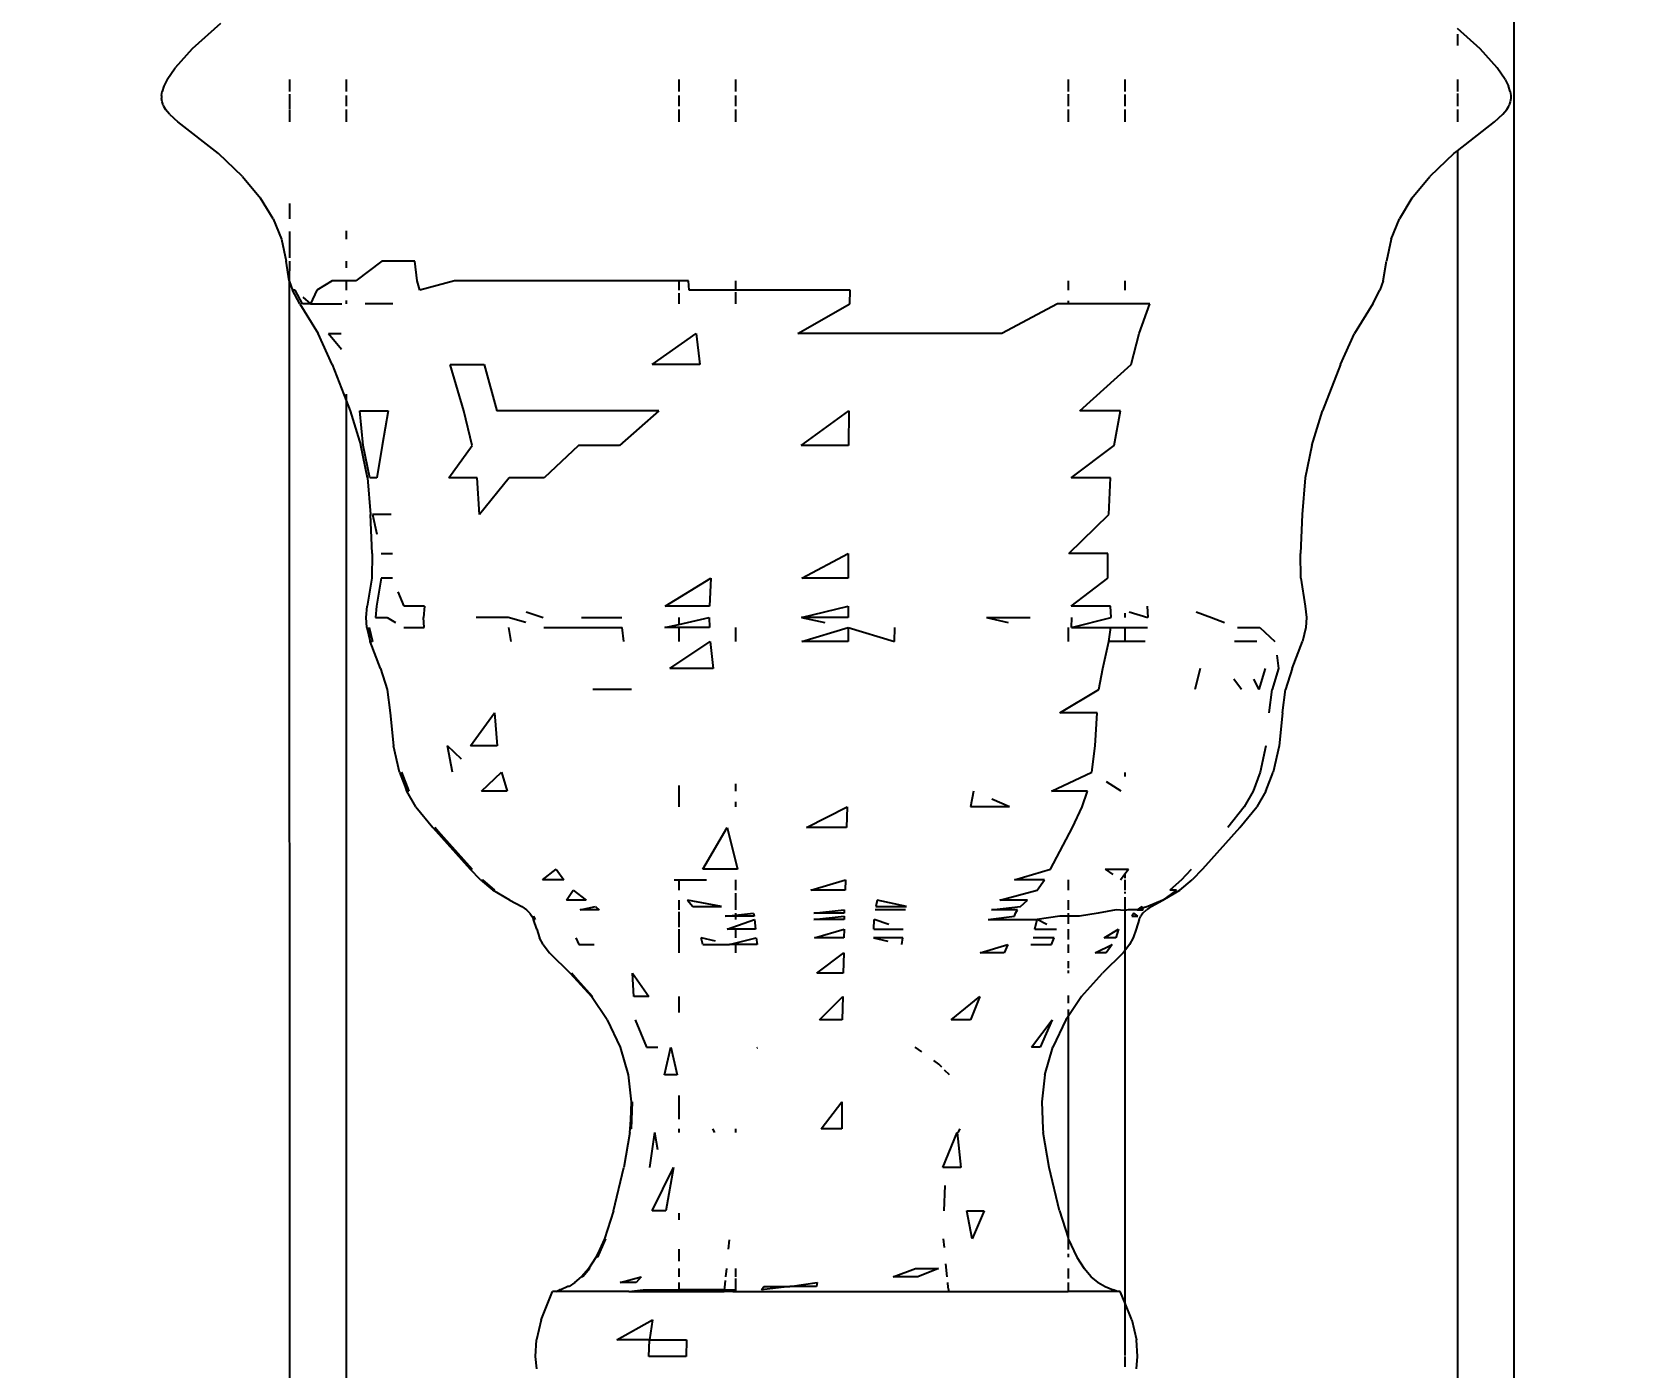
# Model space of a CAD drawing. Header units: inches. Extents: x -52 to 87, y -61 to 47.
# Drawn here: x 68.261 to 71.679, y -42.411 to -39.57 of the extents above; entities that cross this region are included whole.
import ezdxf

# ---------------------------------------------------------------- set-up
doc = ezdxf.new("R2010")
doc.units = ezdxf.units.IN
doc.header["$MEASUREMENT"] = 0
doc.dimstyles.get("Standard").update_dxf_attribs({"dimtxt": 1, "dimasz": 1, "dimexe": 0.18, "dimexo": 0.0625, "dimgap": 0.09, "dimtad": 0, "dimtih": 1, "dimtoh": 1, "dimdec": 1, "dimdsep": 46, "dimlunit": 3, "dimtxsty": 'Standard', "dimblk": 'OBLIQUE', "dimcen": 1, "dimse1": 1, "dimse2": 1, "dimclrd": 1, "dimadec": 0, "dimazin": 0, "dimtfac": 1, "dimtdec": 1, "dimtofl": 0, "dimtmove": 0, "dimatfit": 3, "dimfxl": 1, "dimtolj": 1, "dimtzin": 0, "dimarcsym": 0})

# ---------------------------------------------------------------- blocks, each defined once
blk = doc.blocks.new('_Oblique')
at = {"color": 0, "linetype": 'ByBlock', "lineweight": -2}
blk.add_line((-0.5, -0.5), (0.5, 0.5), dxfattribs=at)
blk = doc.blocks.new('*D6')
at = {"color": 1, "lineweight": -2, "transparency": 16777216}
for p, q in [((2.5723, 46.7915), (37.2384, 46.7915)), ((74.5723, 46.7915), (38.5851, 46.7915))]:
    blk.add_line(p, q, dxfattribs=at)
at = {"layer": 'Defpoints', "color": 0, "transparency": 16777216}
for p in [(74.5723, 46.7915), (2.5723, -45.4684), (74.5723, -45.4684)]:
    blk.add_point(p, dxfattribs=at)
at = {"color": 1, "lineweight": -2, "transparency": 16777216, "rotation": 180}
blk.add_blockref('_Oblique', (2.5723, 46.7915), dxfattribs=at)
at = {"color": 1, "lineweight": -2, "transparency": 16777216}
blk.add_blockref('_Oblique', (74.5723, 46.7915), dxfattribs=at)
at = {"color": 0, "transparency": 16777216, "insert": (37.9117, 46.7915), "char_height": 1, "attachment_point": 5}
blk.add_mtext("\\A1;6'", dxfattribs=at)

msp = doc.modelspace()

# ---------------------------------------------------------------- linework, layer by layer
for p, q in [((71.4114, -27.7913), (71.4107, -43.8282)), ((68.6617, -39.5523), (68.6015, -39.6062)), ((71.3392, -39.6062), (71.2909, -39.563)), ((71.2909, -39.5748), (71.2909, -39.5992)), ((68.6015, -39.6062), (68.5654, -39.6461)), ((71.3752, -39.6461), (71.3392, -39.6062)), ((68.5483, -39.6712), (68.5413, -39.6856)), ((68.5483, -39.6712), (68.5654, -39.6461)), ((68.8081, -39.6712), (68.8081, -39.6965)), ((68.9285, -39.6712), (68.9285, -39.6965)), ((69.6357, -39.6712), (69.6357, -39.6965)), ((69.7561, -39.6712), (69.7561, -39.6965)), ((70.4633, -39.6712), (70.4633, -39.6965)), ((70.5837, -39.6712), (70.5837, -39.6965)), ((71.2909, -39.6712), (71.2909, -39.6965)), ((71.3923, -39.6712), (71.3752, -39.6461)), ((71.3923, -39.6712), (71.3993, -39.6856)), ((68.5363, -39.7049), (68.5377, -39.6965)), ((68.5363, -39.7049), (68.5363, -39.7118)), ((68.5413, -39.6856), (68.5377, -39.6965)), ((68.8081, -39.7027), (68.8081, -39.7338)), ((68.9285, -39.7049), (68.9285, -39.728)), ((69.6357, -39.7049), (69.6357, -39.728)), ((69.7561, -39.7049), (69.7561, -39.728)), ((70.4633, -39.7027), (70.4633, -39.728)), ((70.5837, -39.7034), (70.5837, -39.728)), ((71.2909, -39.7007), (71.2909, -39.728)), ((71.4029, -39.6965), (71.3993, -39.6856)), ((71.4029, -39.6965), (71.4043, -39.7049)), ((71.4043, -39.7049), (71.4043, -39.7118)), ((68.5374, -39.7188), (68.5363, -39.7118)), ((68.5395, -39.7252), (68.5374, -39.7188)), ((68.5395, -39.7252), (68.5407, -39.728)), ((68.5407, -39.728), (68.5449, -39.7351)), ((68.5532, -39.7452), (68.5449, -39.7351)), ((68.8081, -39.7351), (68.8081, -39.7609)), ((68.9285, -39.7351), (68.9285, -39.7609)), ((69.6357, -39.7351), (69.6357, -39.7609)), ((69.7561, -39.7351), (69.7561, -39.7609)), ((70.4633, -39.7351), (70.4633, -39.7609)), ((70.5837, -39.7351), (70.5837, -39.7609)), ((71.2909, -39.7351), (71.2909, -39.7609)), ((71.3874, -39.7452), (71.3957, -39.7351)), ((71.3957, -39.7351), (71.3999, -39.728)), ((71.3999, -39.728), (71.4011, -39.7252)), ((71.4032, -39.7188), (71.4011, -39.7252)), ((71.4043, -39.7118), (71.4032, -39.7188)), ((68.5532, -39.7452), (68.5707, -39.7609)), ((68.6573, -39.8287), (68.5707, -39.7609)), ((71.2909, -39.8228), (71.3699, -39.7609)), ((71.3699, -39.7609), (71.3874, -39.7452)), ((68.7087, -39.8773), (68.6573, -39.8287)), ((71.2835, -39.8287), (71.2321, -39.8773)), ((71.2835, -39.8287), (71.2909, -39.8228)), ((71.2909, -39.8228), (71.2909, -43.7277)), ((68.7087, -39.8773), (68.747, -39.9236)), ((71.1939, -39.9236), (71.2321, -39.8773)), ((68.7735, -39.9673), (68.747, -39.9236)), ((68.8081, -39.9352), (68.8081, -39.9673)), ((71.1939, -39.9236), (71.1674, -39.9673)), ((68.7735, -39.9673), (68.7911, -40.011)), ((71.1498, -40.011), (71.1674, -39.9673)), ((68.7911, -40.011), (68.8011, -40.0576)), ((68.8081, -39.9946), (68.8081, -40.0505)), ((68.9285, -39.9931), (68.9285, -40.011)), ((71.1498, -40.011), (71.1398, -40.0576)), ((68.8078, -40.0993), (68.8011, -40.0576)), ((68.8081, -40.0576), (68.8078, -40.0993)), ((68.9285, -40.0576), (68.9285, -40.0718)), ((69.0044, -40.0576), (68.9495, -40.0993)), ((69.0748, -40.0576), (69.0044, -40.0576)), ((69.08, -40.0993), (69.0748, -40.0576)), ((71.1331, -40.0993), (71.1398, -40.0576)), ((68.8078, -40.0993), (68.8148, -40.1195)), ((68.8078, -40.0993), (68.8081, -43.6)), ((68.8992, -40.0993), (68.8662, -40.1195)), ((68.9285, -40.0993), (68.8992, -40.0993)), ((68.9285, -40.0993), (68.9285, -40.1195)), ((68.9495, -40.0993), (68.9285, -40.0993)), ((69.0853, -40.1195), (69.08, -40.0993)), ((69.1589, -40.0993), (69.0853, -40.1195)), ((69.6357, -40.0993), (69.1589, -40.0993)), ((69.6357, -40.0993), (69.6357, -40.1195)), ((69.6561, -40.0993), (69.6357, -40.0993)), ((69.658, -40.1195), (69.6561, -40.0993)), ((69.7561, -40.0993), (69.7561, -40.1195)), ((70.4633, -40.0993), (70.4633, -40.1195)), ((70.5837, -40.0993), (70.5837, -40.1195)), ((71.1331, -40.0993), (71.1262, -40.1195)), ((68.83, -40.1479), (68.8148, -40.1195)), ((68.8205, -40.1195), (68.8148, -40.1195)), ((68.8357, -40.1479), (68.8205, -40.1195)), ((68.83, -40.1479), (68.869, -40.2114)), ((68.8527, -40.1479), (68.8357, -40.1479)), ((68.8367, -40.1338), (68.8527, -40.1479)), ((68.8662, -40.1195), (68.8527, -40.1479)), ((68.8527, -40.1479), (68.9197, -40.1479)), ((68.9285, -40.1409), (68.9285, -40.1479)), ((69.0283, -40.1479), (68.969, -40.1479)), ((69.6357, -40.1257), (69.6357, -40.1479)), ((69.7561, -40.1195), (69.658, -40.1195)), ((70, -40.1195), (69.7561, -40.1195)), ((69.7561, -40.1233), (69.7561, -40.1479)), ((69.8888, -40.2114), (69.9996, -40.1479)), ((69.9996, -40.1479), (70, -40.1195)), ((70.4405, -40.1479), (70.3222, -40.2114)), ((70.4633, -40.1479), (70.4405, -40.1479)), ((70.4633, -40.142), (70.4633, -40.1479)), ((70.6373, -40.1479), (70.4633, -40.1479)), ((70.6146, -40.2114), (70.6373, -40.1479)), ((71.1109, -40.1479), (71.072, -40.2114)), ((71.1109, -40.1479), (71.1262, -40.1195)), ((68.8987, -40.277), (68.869, -40.2114)), ((68.8909, -40.2114), (68.919, -40.2447)), ((68.8909, -40.2114), (68.918, -40.2114)), ((69.5794, -40.277), (69.6727, -40.2114)), ((69.6727, -40.2114), (69.6807, -40.277)), ((70.3222, -40.2114), (69.8888, -40.2114)), ((70.5973, -40.277), (70.6146, -40.2114)), ((71.0424, -40.277), (71.072, -40.2114)), ((68.8987, -40.277), (68.9285, -40.3537)), ((69.1791, -40.3761), (69.1496, -40.277)), ((69.1496, -40.277), (69.2223, -40.277)), ((69.2223, -40.277), (69.2492, -40.3761)), ((69.6807, -40.277), (69.5794, -40.277)), ((70.4882, -40.3761), (70.5973, -40.277)), ((71.0424, -40.277), (71.0039, -40.3761)), ((68.9285, -40.3403), (68.9285, -40.3537)), ((68.9285, -40.3537), (68.9372, -40.3761)), ((68.9285, -40.3537), (68.9285, -43.4521)), ((68.9372, -40.3761), (68.9601, -40.4493)), ((68.9651, -40.4493), (68.9577, -40.3761)), ((68.9577, -40.3761), (69.0184, -40.3761)), ((69.0184, -40.3761), (69.005, -40.4493)), ((69.1966, -40.4493), (69.1791, -40.3761)), ((69.5934, -40.3761), (69.2492, -40.3761)), ((69.5934, -40.3761), (69.5099, -40.4493)), ((69.8956, -40.4493), (69.997, -40.3761)), ((69.997, -40.3761), (69.9964, -40.4493)), ((70.5748, -40.3761), (70.4882, -40.3761)), ((70.5614, -40.4493), (70.5748, -40.3761)), ((70.981, -40.4493), (71.0039, -40.3761)), ((68.974, -40.518), (68.9601, -40.4493)), ((68.9789, -40.518), (68.9651, -40.4493)), ((69.005, -40.4493), (68.9937, -40.518)), ((69.1472, -40.518), (69.1966, -40.4493)), ((69.4226, -40.4493), (69.3494, -40.518)), ((69.5099, -40.4493), (69.4226, -40.4493)), ((69.9964, -40.4493), (69.8956, -40.4493)), ((70.4698, -40.518), (70.5614, -40.4493)), ((70.981, -40.4493), (70.9672, -40.518)), ((68.974, -40.518), (68.9802, -40.5964)), ((68.9937, -40.518), (68.9789, -40.518)), ((69.2073, -40.518), (69.1472, -40.518)), ((69.212, -40.5964), (69.2073, -40.518)), ((69.2749, -40.518), (69.212, -40.5964)), ((69.3494, -40.518), (69.2749, -40.518)), ((70.5533, -40.518), (70.4698, -40.518)), ((70.5497, -40.5964), (70.5533, -40.518)), ((70.9672, -40.518), (70.961, -40.5964)), ((68.9838, -40.6791), (68.9802, -40.5964)), ((68.9851, -40.5964), (68.9942, -40.6378)), ((69.0242, -40.5964), (68.9851, -40.5964)), ((70.4649, -40.6791), (70.5497, -40.5964)), ((70.961, -40.5964), (70.9574, -40.6791)), ((68.9838, -40.6791), (68.9834, -40.7314)), ((69.0033, -40.6791), (69.0276, -40.6791)), ((69.8974, -40.7314), (69.9958, -40.6791)), ((69.9958, -40.6791), (69.9958, -40.7314)), ((70.5476, -40.6791), (70.4649, -40.6791)), ((70.5478, -40.7314), (70.5476, -40.6791)), ((70.9577, -40.7314), (70.9574, -40.6791)), ((68.9834, -40.7314), (68.9737, -40.7909)), ((69.003, -40.7314), (68.9935, -40.7909)), ((69.0273, -40.7314), (69.003, -40.7314)), ((69.6068, -40.7909), (69.7037, -40.7314)), ((69.7037, -40.7314), (69.701, -40.7909)), ((69.9958, -40.7314), (69.8974, -40.7314)), ((70.4699, -40.7909), (70.5478, -40.7314)), ((70.9577, -40.7314), (70.9674, -40.7909)), ((69.0521, -40.7909), (69.0396, -40.761)), ((68.9713, -40.8155), (68.9737, -40.7909)), ((68.9935, -40.7909), (68.9911, -40.8155)), ((69.0952, -40.7909), (69.0521, -40.7909)), ((69.0952, -40.7909), (69.0931, -40.8155)), ((69.701, -40.7909), (69.6068, -40.7909)), ((69.8965, -40.8155), (69.9961, -40.7909)), ((69.9961, -40.7909), (69.9961, -40.8155)), ((70.5534, -40.7909), (70.4699, -40.7909)), ((70.5549, -40.8155), (70.5534, -40.7909)), ((70.6312, -40.7909), (70.6328, -40.8155)), ((70.9674, -40.7909), (70.9698, -40.8155)), ((68.9728, -40.8368), (68.9713, -40.8155)), ((68.9911, -40.8155), (69.0157, -40.8155)), ((69.0157, -40.8155), (69.0335, -40.8261)), ((69.0944, -40.8368), (69.0931, -40.8155)), ((69.273, -40.8155), (69.2052, -40.8155)), ((69.3109, -40.8261), (69.273, -40.8155)), ((69.3112, -40.8032), (69.3478, -40.8155)), ((69.4287, -40.8155), (69.515, -40.8155)), ((69.6064, -40.8368), (69.6357, -40.8301)), ((69.6357, -40.8155), (69.6357, -40.8301)), ((69.6357, -40.8301), (69.7004, -40.8155)), ((69.7004, -40.8155), (69.7008, -40.8368)), ((69.8965, -40.8155), (69.9463, -40.8261)), ((69.9961, -40.8155), (69.8965, -40.8155)), ((70.2896, -40.8155), (70.3358, -40.8261)), ((70.2896, -40.8155), (70.3824, -40.8155)), ((70.4704, -40.8368), (70.5549, -40.8155)), ((70.4704, -40.8368), (70.4711, -40.8155)), ((70.5837, -40.8062), (70.5837, -40.8155)), ((70.5931, -40.8032), (70.6328, -40.8155)), ((70.7353, -40.8032), (70.7682, -40.8155)), ((70.7682, -40.8155), (70.7957, -40.8261)), ((70.9698, -40.8155), (70.9683, -40.8368)), ((68.9728, -40.8368), (68.9798, -40.866)), ((68.9798, -40.866), (68.9778, -40.8368)), ((68.9778, -40.8368), (68.9847, -40.866)), ((69.0016, -40.9237), (68.9798, -40.866)), ((68.9847, -40.866), (68.9798, -40.866)), ((69.0512, -40.8368), (69.0944, -40.8368)), ((69.2741, -40.8368), (69.279, -40.866)), ((69.3487, -40.8368), (69.5157, -40.8368)), ((69.5189, -40.866), (69.5157, -40.8368)), ((69.6357, -40.8368), (69.6064, -40.8368)), ((69.6169, -40.9237), (69.7027, -40.866)), ((69.6357, -40.8368), (69.6357, -40.866)), ((69.7008, -40.8368), (69.6357, -40.8368)), ((69.7027, -40.866), (69.7086, -40.9237)), ((69.7561, -40.8368), (69.7561, -40.866)), ((69.8971, -40.866), (69.9961, -40.8368)), ((69.9959, -40.866), (69.8971, -40.866)), ((69.9961, -40.8368), (69.9959, -40.866)), ((69.9961, -40.8368), (70.0945, -40.866)), ((70.0945, -40.866), (70.0953, -40.8368)), ((70.4633, -40.8368), (70.4633, -40.866)), ((70.4704, -40.8368), (70.554, -40.8368)), ((70.5372, -40.9237), (70.5499, -40.866)), ((70.5499, -40.866), (70.554, -40.8368)), ((70.5837, -40.866), (70.5499, -40.866)), ((70.554, -40.8368), (70.5837, -40.8368)), ((70.5837, -40.8368), (70.5837, -40.866)), ((70.5837, -40.8368), (70.6318, -40.8368)), ((70.6272, -40.866), (70.5837, -40.866)), ((70.8644, -40.866), (70.8171, -40.866)), ((70.8231, -40.8368), (70.8707, -40.8368)), ((70.8707, -40.8368), (70.9028, -40.866)), ((70.9396, -40.9237), (70.9614, -40.866)), ((70.9683, -40.8368), (70.9614, -40.866)), ((70.9069, -40.8952), (70.9108, -40.9237)), ((69.0016, -40.9237), (69.0157, -40.9682)), ((69.7086, -40.9237), (69.6169, -40.9237)), ((70.5289, -40.9682), (70.5372, -40.9237)), ((70.7441, -40.9237), (70.7328, -40.9682)), ((70.8823, -40.9237), (70.869, -40.9682)), ((70.9108, -40.9237), (70.8971, -40.9682)), ((70.9396, -40.9237), (70.9254, -40.9682)), ((69.0157, -40.9682), (69.0224, -41.0177)), ((69.5353, -40.9682), (69.4528, -40.9682)), ((70.4456, -41.0177), (70.5289, -40.9682)), ((70.832, -40.9682), (70.8154, -40.9461)), ((70.857, -40.9461), (70.869, -40.9682)), ((70.8907, -41.0177), (70.8971, -40.9682)), ((70.9188, -41.0177), (70.9254, -40.9682)), ((69.0224, -41.0177), (69.0294, -41.0883)), ((69.193, -41.0883), (69.2443, -41.0177)), ((69.2443, -41.0177), (69.2497, -41.0883)), ((70.5251, -41.0177), (70.4456, -41.0177)), ((70.5209, -41.0883), (70.5251, -41.0177)), ((70.9188, -41.0177), (70.9118, -41.0883)), ((69.0419, -41.1441), (69.0294, -41.0883)), ((69.1739, -41.1164), (69.1441, -41.0883)), ((69.155, -41.1441), (69.1441, -41.0883)), ((69.2497, -41.0883), (69.193, -41.0883)), ((70.5137, -41.1441), (70.5209, -41.0883)), ((70.8838, -41.0883), (70.8718, -41.1441)), ((70.9118, -41.0883), (70.8993, -41.1441)), ((69.0419, -41.1441), (69.0574, -41.1844)), ((69.0574, -41.1844), (69.0465, -41.1441)), ((69.0465, -41.1441), (69.0619, -41.1844)), ((69.2162, -41.1844), (69.2593, -41.1441)), ((69.2593, -41.1441), (69.2712, -41.1844)), ((69.6357, -41.1726), (69.6357, -41.2179)), ((69.7561, -41.1692), (69.7561, -41.1844)), ((70.4281, -41.1844), (70.5137, -41.1441)), ((70.5758, -41.1844), (70.545, -41.1644)), ((70.5837, -41.1452), (70.5837, -41.1533)), ((70.8718, -41.1441), (70.8567, -41.1844)), ((70.8839, -41.1844), (70.8993, -41.1441)), ((69.0769, -41.2179), (69.0574, -41.1844)), ((69.0619, -41.1844), (69.0574, -41.1844)), ((69.2712, -41.1844), (69.2162, -41.1844)), ((69.7561, -41.207), (69.7561, -41.2179)), ((70.2622, -41.1844), (70.256, -41.2179)), ((70.339, -41.2179), (70.301, -41.2013)), ((70.5046, -41.1844), (70.4281, -41.1844)), ((70.4932, -41.2179), (70.5046, -41.1844)), ((70.8567, -41.1844), (70.8378, -41.2179)), ((70.8839, -41.1844), (70.8644, -41.2179)), ((69.0769, -41.2179), (69.1128, -41.2617)), ((69.907, -41.2617), (69.9935, -41.2179)), ((69.9935, -41.2179), (69.9926, -41.2617)), ((70.339, -41.2179), (70.256, -41.2179)), ((70.4723, -41.2617), (70.4932, -41.2179)), ((70.8378, -41.2179), (70.803, -41.2617)), ((70.8285, -41.2617), (70.8644, -41.2179)), ((69.1128, -41.2617), (69.1927, -41.3501)), ((69.1927, -41.3501), (69.117, -41.2617)), ((69.117, -41.2617), (69.1965, -41.3501)), ((69.6868, -41.3501), (69.7387, -41.2617)), ((69.7387, -41.2617), (69.7603, -41.3501)), ((69.9926, -41.2617), (69.907, -41.2617)), ((70.4256, -41.3501), (70.4723, -41.2617)), ((70.8285, -41.2617), (70.7487, -41.3501)), ((69.2145, -41.3731), (69.1927, -41.3501)), ((69.1965, -41.3501), (69.1927, -41.3501)), ((69.2145, -41.3731), (69.2405, -41.3951)), ((69.2405, -41.3951), (69.2183, -41.3731)), ((69.2183, -41.3731), (69.2442, -41.3951)), ((69.346, -41.3731), (69.3748, -41.3501)), ((69.3915, -41.3731), (69.346, -41.3731)), ((69.3748, -41.3501), (69.3915, -41.3731)), ((69.626, -41.3731), (69.6357, -41.3731)), ((69.6357, -41.3731), (69.6357, -41.3951)), ((69.6357, -41.3731), (69.6947, -41.3731)), ((69.7603, -41.3501), (69.6868, -41.3501)), ((69.7561, -41.3731), (69.7561, -41.3951)), ((69.9166, -41.3951), (69.99, -41.3731)), ((69.99, -41.3731), (69.9894, -41.3951)), ((70.3495, -41.3731), (70.4256, -41.3501)), ((70.4129, -41.3731), (70.3495, -41.3731)), ((70.3977, -41.3951), (70.4129, -41.3731)), ((70.4633, -41.3731), (70.4633, -41.3951)), ((70.5419, -41.3501), (70.5583, -41.3617)), ((70.5419, -41.3501), (70.5837, -41.3501)), ((70.5743, -41.3731), (70.5837, -41.3606)), ((70.5837, -41.3501), (70.5837, -41.3529)), ((70.5837, -41.3606), (70.5918, -41.3501)), ((70.5837, -41.3501), (70.5918, -41.3501)), ((70.5837, -41.3606), (70.5837, -41.3695)), ((70.5837, -41.3731), (70.5837, -41.3951)), ((70.7045, -41.3731), (70.6793, -41.3951)), ((70.7009, -41.3951), (70.7269, -41.3731)), ((70.7045, -41.3731), (70.7256, -41.3501)), ((70.7487, -41.3501), (70.7269, -41.3731)), ((69.2766, -41.4161), (69.2405, -41.3951)), ((69.2442, -41.3951), (69.2405, -41.3951)), ((69.2766, -41.4161), (69.3019, -41.4295)), ((69.3973, -41.4161), (69.4115, -41.3951)), ((69.4391, -41.4161), (69.3973, -41.4161)), ((69.4115, -41.3951), (69.4391, -41.4161)), ((69.6357, -41.4161), (69.6357, -41.4367)), ((69.7267, -41.4295), (69.6543, -41.4161)), ((69.6543, -41.4161), (69.6658, -41.4295)), ((69.7561, -41.4016), (69.7561, -41.4367)), ((69.9894, -41.3951), (69.9166, -41.3951)), ((70.0576, -41.4161), (70.0544, -41.4295)), ((70.1201, -41.4295), (70.0576, -41.4161)), ((70.3185, -41.4161), (70.3977, -41.3951)), ((70.3767, -41.4161), (70.3185, -41.4161)), ((70.3619, -41.4295), (70.3767, -41.4161)), ((70.4633, -41.4161), (70.4633, -41.4367)), ((70.5837, -41.3984), (70.5837, -41.4025)), ((70.5837, -41.4097), (70.5837, -41.4367)), ((70.6649, -41.4161), (70.633, -41.4295)), ((70.6397, -41.4295), (70.6649, -41.4161)), ((70.6937, -41.3951), (70.6649, -41.4161)), ((70.6649, -41.4161), (70.7009, -41.3951)), ((70.6937, -41.3951), (70.6793, -41.3951)), ((69.3019, -41.4295), (69.312, -41.4367)), ((69.3193, -41.444), (69.312, -41.4367)), ((69.3193, -41.444), (69.3237, -41.4501)), ((69.3237, -41.4501), (69.3273, -41.4573)), ((69.3273, -41.4573), (69.3269, -41.4501)), ((69.3269, -41.4501), (69.3305, -41.4573)), ((69.4265, -41.4367), (69.4585, -41.4295)), ((69.4662, -41.4367), (69.4265, -41.4367)), ((69.4585, -41.4295), (69.4662, -41.4367)), ((69.6357, -41.4415), (69.6357, -41.4741)), ((69.6658, -41.4295), (69.7267, -41.4295)), ((69.7346, -41.4501), (69.7561, -41.4479)), ((69.7561, -41.4501), (69.7346, -41.4501)), ((69.7561, -41.4479), (69.7946, -41.444)), ((69.7561, -41.444), (69.7561, -41.4479)), ((69.7561, -41.4479), (69.7561, -41.4501)), ((69.7561, -41.4501), (69.7561, -41.4573)), ((69.7958, -41.4501), (69.7561, -41.4501)), ((69.7946, -41.444), (69.7958, -41.4501)), ((69.9225, -41.444), (69.9876, -41.4367)), ((69.9874, -41.444), (69.9225, -41.444)), ((69.9231, -41.4573), (69.9873, -41.4501)), ((69.9873, -41.4501), (69.9872, -41.4573)), ((69.9876, -41.4367), (69.9874, -41.444)), ((70.1179, -41.4367), (70.0532, -41.4367)), ((70.0544, -41.4295), (70.1201, -41.4295)), ((70.2931, -41.4573), (70.3492, -41.4501)), ((70.3008, -41.4367), (70.3619, -41.4295)), ((70.356, -41.4367), (70.3008, -41.4367)), ((70.3492, -41.4501), (70.3517, -41.444)), ((70.3517, -41.444), (70.356, -41.4367)), ((70.4458, -41.4501), (70.3972, -41.4573)), ((70.4633, -41.4501), (70.4458, -41.4501)), ((70.4633, -41.444), (70.4633, -41.4501)), ((70.4633, -41.4501), (70.4633, -41.4669)), ((70.4873, -41.4501), (70.4633, -41.4501)), ((70.5274, -41.444), (70.4873, -41.4501)), ((70.5651, -41.4367), (70.5274, -41.444)), ((70.5837, -41.4383), (70.5651, -41.4367)), ((70.5906, -41.4367), (70.5837, -41.4383)), ((70.5837, -41.4383), (70.5837, -41.524)), ((70.61, -41.4367), (70.5906, -41.4367)), ((70.6029, -41.444), (70.5987, -41.4501)), ((70.5987, -41.4501), (70.6114, -41.4501)), ((70.6114, -41.4501), (70.6029, -41.444)), ((70.6198, -41.4295), (70.61, -41.4367)), ((70.6214, -41.4331), (70.61, -41.4367)), ((70.61, -41.4367), (70.623, -41.4367)), ((70.6143, -41.4573), (70.6179, -41.4501)), ((70.6222, -41.444), (70.6179, -41.4501)), ((70.6214, -41.4331), (70.6198, -41.4295)), ((70.633, -41.4295), (70.6214, -41.4331)), ((70.623, -41.4367), (70.6214, -41.4331)), ((70.6222, -41.444), (70.6296, -41.4367)), ((70.6397, -41.4295), (70.6296, -41.4367)), ((69.3339, -41.4782), (69.3273, -41.4573)), ((69.3305, -41.4573), (69.3273, -41.4573)), ((69.3339, -41.4782), (69.3398, -41.4962)), ((69.6357, -41.4782), (69.6357, -41.5285)), ((69.7383, -41.4782), (69.7968, -41.4573)), ((69.7561, -41.4782), (69.7383, -41.4782)), ((69.7561, -41.4782), (69.7561, -41.4962)), ((69.7986, -41.4782), (69.7561, -41.4782)), ((69.7968, -41.4573), (69.7986, -41.4782)), ((69.9872, -41.4573), (69.9231, -41.4573)), ((69.924, -41.4962), (69.9871, -41.4782)), ((69.9871, -41.4782), (69.9869, -41.4962)), ((70.0504, -41.4782), (70.0513, -41.4573)), ((70.0504, -41.4782), (70.113, -41.4782)), ((70.0823, -41.4678), (70.0513, -41.4573)), ((70.2931, -41.4573), (70.3972, -41.4573)), ((70.3929, -41.4782), (70.3972, -41.4573)), ((70.3929, -41.4782), (70.4384, -41.4782)), ((70.4179, -41.4678), (70.3972, -41.4573)), ((70.4633, -41.4782), (70.4633, -41.4997)), ((70.54, -41.4962), (70.5701, -41.4782)), ((70.5701, -41.4782), (70.5645, -41.4962)), ((70.6077, -41.4782), (70.6017, -41.4962)), ((70.6143, -41.4573), (70.6077, -41.4782)), ((69.3476, -41.5107), (69.3398, -41.4962)), ((69.3476, -41.5107), (69.3613, -41.5285)), ((69.4167, -41.4962), (69.4236, -41.5107)), ((69.4236, -41.5107), (69.456, -41.5107)), ((69.7135, -41.5035), (69.6832, -41.4962)), ((69.6867, -41.5107), (69.6832, -41.4962)), ((69.6867, -41.5107), (69.7434, -41.5107)), ((69.7434, -41.5107), (69.8002, -41.4962)), ((69.7561, -41.5107), (69.7434, -41.5107)), ((69.7561, -41.5107), (69.7561, -41.5285)), ((69.8023, -41.5107), (69.7561, -41.5107)), ((69.8002, -41.4962), (69.8023, -41.5107)), ((69.9869, -41.4962), (69.924, -41.4962)), ((70.1117, -41.4962), (70.0497, -41.4962)), ((70.0497, -41.4962), (70.08, -41.5035)), ((70.1099, -41.5107), (70.1117, -41.4962)), ((70.2761, -41.5285), (70.3352, -41.5107)), ((70.3352, -41.5107), (70.3272, -41.5285)), ((70.3838, -41.5107), (70.4283, -41.5107)), ((70.434, -41.4962), (70.3889, -41.4962)), ((70.4283, -41.5107), (70.434, -41.4962)), ((70.4633, -41.5107), (70.4633, -41.5285)), ((70.5206, -41.5285), (70.5571, -41.5107)), ((70.5645, -41.4962), (70.54, -41.4962)), ((70.5571, -41.5107), (70.5442, -41.5285)), ((70.5939, -41.5107), (70.5837, -41.524)), ((70.6017, -41.4962), (70.5939, -41.5107)), ((69.3613, -41.5285), (69.405, -41.5715)), ((69.9289, -41.5715), (69.9864, -41.5285)), ((69.9864, -41.5285), (69.9853, -41.5715)), ((70.3272, -41.5285), (70.2761, -41.5285)), ((70.4633, -41.5461), (70.4633, -41.5611)), ((70.5442, -41.5285), (70.5206, -41.5285)), ((70.5803, -41.5285), (70.5367, -41.5715)), ((70.5837, -41.524), (70.5803, -41.5285)), ((70.5837, -41.524), (70.5837, -42.2718)), ((69.405, -41.5715), (69.4499, -41.6215)), ((69.4499, -41.6215), (69.4078, -41.5715)), ((69.4078, -41.5715), (69.4525, -41.6215)), ((69.5405, -41.6215), (69.5375, -41.5715)), ((69.5375, -41.5715), (69.5719, -41.6215)), ((69.9853, -41.5715), (69.9289, -41.5715)), ((70.4633, -41.5657), (70.4633, -41.5715)), ((70.4918, -41.6215), (70.5367, -41.5715)), ((70.4633, -41.6188), (70.4633, -41.6353)), ((69.4835, -41.671), (69.4499, -41.6215)), ((69.4525, -41.6215), (69.4499, -41.6215)), ((69.5719, -41.6215), (69.5405, -41.6215)), ((69.6357, -41.6215), (69.6357, -41.655)), ((69.9347, -41.671), (69.9842, -41.6215)), ((69.9842, -41.6215), (69.9833, -41.671)), ((70.215, -41.671), (70.2755, -41.6215)), ((70.2755, -41.6215), (70.2559, -41.671)), ((70.4918, -41.6215), (70.4633, -41.6636)), ((70.4633, -41.6485), (70.4633, -41.6636)), ((69.4835, -41.671), (69.511, -41.7286)), ((69.5429, -41.671), (69.5671, -41.7286)), ((69.9833, -41.671), (69.9347, -41.671)), ((70.2559, -41.671), (70.215, -41.671)), ((70.3858, -41.7286), (70.4295, -41.671)), ((70.4295, -41.671), (70.4036, -41.7286)), ((70.4583, -41.671), (70.4308, -41.7286)), ((70.4633, -41.6636), (70.4583, -41.671)), ((70.4633, -41.6636), (70.4633, -42.1346)), ((69.511, -41.7286), (69.5283, -41.7881)), ((69.5671, -41.7286), (69.591, -41.7286)), ((69.6053, -41.7881), (69.6187, -41.7286)), ((69.6187, -41.7286), (69.632, -41.7881)), ((69.802, -41.7305), (69.8032, -41.7296)), ((70.1521, -41.7389), (70.1379, -41.7286)), ((70.1887, -41.7653), (70.1779, -41.7575)), ((70.4036, -41.7286), (70.3858, -41.7286)), ((70.4135, -41.7881), (70.4308, -41.7286)), ((69.5283, -41.7881), (69.5347, -41.845)), ((69.632, -41.7881), (69.6053, -41.7881)), ((70.195, -41.7716), (70.1887, -41.7653)), ((70.2114, -41.7881), (70.2009, -41.7776)), ((70.4135, -41.7881), (70.4072, -41.845)), ((69.5324, -41.9026), (69.5368, -41.845)), ((69.5347, -41.845), (69.5324, -41.9026)), ((69.5368, -41.845), (69.5346, -41.9026)), ((69.6357, -41.832), (69.6357, -41.882)), ((69.9384, -41.9026), (69.9821, -41.845)), ((69.9821, -41.845), (69.9821, -41.9026)), ((70.4072, -41.845), (70.4094, -41.9026)), ((69.5316, -41.9101), (69.5189, -41.9849)), ((69.5316, -41.9101), (69.5324, -41.9026)), ((69.5346, -41.9026), (69.5324, -41.9026)), ((69.574, -41.9849), (69.5851, -41.9101)), ((69.5912, -41.947), (69.5851, -41.9101)), ((69.6357, -41.9026), (69.6357, -41.9101)), ((69.7124, -41.9101), (69.7083, -41.9026)), ((69.7561, -41.9026), (69.7561, -41.9101)), ((69.9821, -41.9026), (69.9384, -41.9026)), ((70.1973, -41.9849), (70.2278, -41.9101)), ((70.2278, -41.9101), (70.2352, -41.9849)), ((70.2298, -41.9101), (70.2339, -41.9026)), ((70.4094, -41.9026), (70.4102, -41.9101)), ((70.4229, -41.9849), (70.4102, -41.9101)), ((69.4969, -42.0767), (69.5189, -41.9849)), ((69.5793, -42.0767), (69.6247, -41.9849)), ((69.6247, -41.9849), (69.6079, -42.0767)), ((70.2352, -41.9849), (70.1973, -41.9849)), ((70.4449, -42.0767), (70.4229, -41.9849)), ((70.2001, -42.0767), (70.2019, -42.0229)), ((69.4969, -42.0767), (69.4778, -42.1367)), ((69.6079, -42.0767), (69.5793, -42.0767)), ((69.6357, -42.0823), (69.6357, -42.0962)), ((70.2592, -42.1367), (70.248, -42.0767)), ((70.248, -42.0767), (70.285, -42.0767)), ((70.285, -42.0767), (70.2592, -42.1367)), ((70.4449, -42.0767), (70.4633, -42.1346)), ((69.4601, -42.1753), (69.4802, -42.1367)), ((69.4778, -42.1367), (69.4601, -42.1753)), ((69.4802, -42.1367), (69.4627, -42.1753)), ((69.6357, -42.1586), (69.6357, -42.1837)), ((69.7416, -42.1583), (69.7434, -42.1387)), ((70.2004, -42.1552), (70.1987, -42.1367)), ((70.4633, -42.1346), (70.4633, -42.1367)), ((70.4633, -42.1367), (70.4633, -42.1589)), ((70.4633, -42.1367), (70.4816, -42.1753)), ((69.4293, -42.217), (69.4469, -42.1999)), ((69.4443, -42.1999), (69.4293, -42.217)), ((69.4469, -42.1999), (69.432, -42.217)), ((69.4443, -42.1999), (69.4601, -42.1753)), ((69.4627, -42.1753), (69.4601, -42.1753)), ((69.6357, -42.1999), (69.6357, -42.217)), ((69.7361, -42.217), (69.7377, -42.1999)), ((69.7561, -42.1999), (69.7561, -42.217)), ((70.0918, -42.217), (70.139, -42.1999)), ((70.139, -42.1999), (70.1879, -42.1999)), ((70.1879, -42.1999), (70.1438, -42.217)), ((70.2062, -42.217), (70.2036, -42.1899)), ((70.4633, -42.1682), (70.4633, -42.1753)), ((70.4633, -42.1999), (70.4633, -42.2206)), ((70.4816, -42.1753), (70.4974, -42.1999)), ((70.5124, -42.217), (70.4974, -42.1999)), ((69.4147, -42.2292), (69.4027, -42.2381)), ((69.4147, -42.2292), (69.4293, -42.217)), ((69.432, -42.217), (69.4293, -42.217)), ((69.5114, -42.2292), (69.5561, -42.217)), ((69.5449, -42.2292), (69.5114, -42.2292)), ((69.5561, -42.217), (69.5449, -42.2292)), ((69.6357, -42.2292), (69.6357, -42.2449)), ((69.734, -42.24), (69.7353, -42.2253)), ((69.7561, -42.2207), (69.7561, -42.2449)), ((69.872, -42.2381), (69.9296, -42.2292)), ((69.9296, -42.2292), (69.9285, -42.2381)), ((70.1438, -42.217), (70.0918, -42.217)), ((70.2083, -42.24), (70.2073, -42.2292)), ((70.4633, -42.2292), (70.4633, -42.2482)), ((70.527, -42.2292), (70.5124, -42.217)), ((70.527, -42.2292), (70.5418, -42.2381)), ((69.3434, -42.3086), (69.3676, -42.2482)), ((69.3751, -42.2482), (69.3676, -42.2482)), ((69.3751, -42.2482), (69.3825, -42.2449)), ((69.5293, -42.2482), (69.3751, -42.2482)), ((69.3854, -42.2449), (69.3825, -42.2449)), ((69.3999, -42.2381), (69.3854, -42.2449)), ((69.4027, -42.2381), (69.3999, -42.2381)), ((69.5293, -42.2482), (69.5601, -42.2449)), ((69.5293, -42.2482), (69.6357, -42.2482)), ((69.5601, -42.2449), (69.6357, -42.2449)), ((69.6357, -42.2449), (69.6357, -42.2482)), ((69.7328, -42.2449), (69.6357, -42.2449)), ((69.6357, -42.2482), (69.7321, -42.2482)), ((69.7321, -42.2482), (69.7328, -42.2449)), ((69.7507, -42.2482), (69.7321, -42.2482)), ((69.7328, -42.2449), (69.734, -42.24)), ((69.7328, -42.2449), (69.7561, -42.2449)), ((69.7561, -42.2449), (69.7507, -42.2482)), ((69.7507, -42.2482), (69.7561, -42.2482)), ((69.7561, -42.2449), (69.7561, -42.2482)), ((69.7561, -42.2482), (70.2102, -42.2482)), ((69.8117, -42.2449), (69.8165, -42.2381)), ((69.872, -42.2381), (69.8117, -42.2449)), ((69.8165, -42.2381), (69.872, -42.2381)), ((69.9285, -42.2381), (69.872, -42.2381)), ((70.2102, -42.2482), (70.2083, -42.24)), ((70.2102, -42.2482), (70.4633, -42.2482)), ((70.568, -42.2482), (70.4633, -42.2482)), ((70.5418, -42.2381), (70.5592, -42.2449)), ((70.568, -42.2482), (70.5592, -42.2449)), ((70.574, -42.2482), (70.568, -42.2482)), ((70.5837, -42.2718), (70.574, -42.2482)), ((70.5837, -42.2718), (70.5837, -42.3843)), ((70.5989, -42.3086), (70.5837, -42.2718)), ((69.3434, -42.3086), (69.3336, -42.3511)), ((69.5038, -42.3511), (69.5798, -42.3086)), ((69.5798, -42.3086), (69.5737, -42.3511)), ((70.5989, -42.3086), (70.6087, -42.3511)), ((69.3313, -42.3864), (69.3336, -42.3511)), ((69.5737, -42.3511), (69.5038, -42.3511)), ((69.5723, -42.3864), (69.5737, -42.3511)), ((69.5737, -42.3511), (69.6524, -42.3511)), ((69.6524, -42.3511), (69.6513, -42.3864)), ((70.611, -42.3864), (70.6087, -42.3511)), ((69.334, -42.413), (69.3313, -42.3864)), ((69.6513, -42.3864), (69.5723, -42.3864)), ((70.5837, -42.3864), (70.5837, -42.4089)), ((70.6084, -42.413), (70.611, -42.3864))]:
    msp.add_line(p, q)

# ---------------------------------------------------------------- dimensions: what is measured, and where the dimension line sits
dim = msp.add_linear_dim(base=(74.5723, 46.7915), p1=(2.5723, -45.4684), p2=(74.5723, -45.4684), dimstyle='Standard')
dim.commit()
dim.dimension.update_dxf_attribs({"geometry": '*D6', "text_midpoint": (37.9117, 46.7915), "dimtype": 160})

doc.saveas('drawing.dxf')
